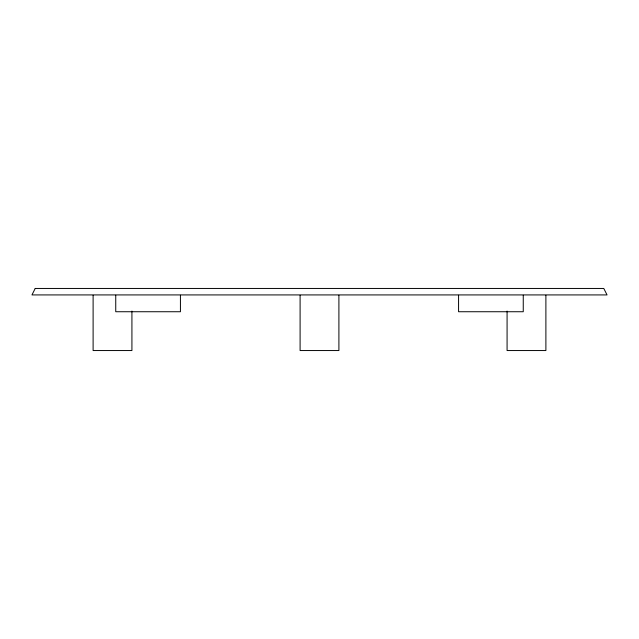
<?xml version="1.0" encoding="UTF-8"?>
<svg xmlns="http://www.w3.org/2000/svg" width="639" height="639" viewBox="0 0 639 639"><rect width="100%" height="100%" fill="white"/><g stroke="black" fill="none" stroke-linecap="round" stroke-linejoin="round"><path stroke-width="0.96" d="M545.89 295.29L545.89 350.547L507.078 350.547L507.078 311.081M523.253 295.242L523.253 311.736L458.57 311.736L458.57 295.242M338.902 295.29L338.902 350.547L300.098 350.547L300.098 295.29M180.43 295.242L180.43 311.736L115.747 311.736L115.747 295.242M131.922 311.081L131.922 350.547L93.11 350.547L93.11 295.29M35.217 288.453L31.966 294.922L607.05 294.922L603.783 288.453L35.201 288.453"/></g></svg>
